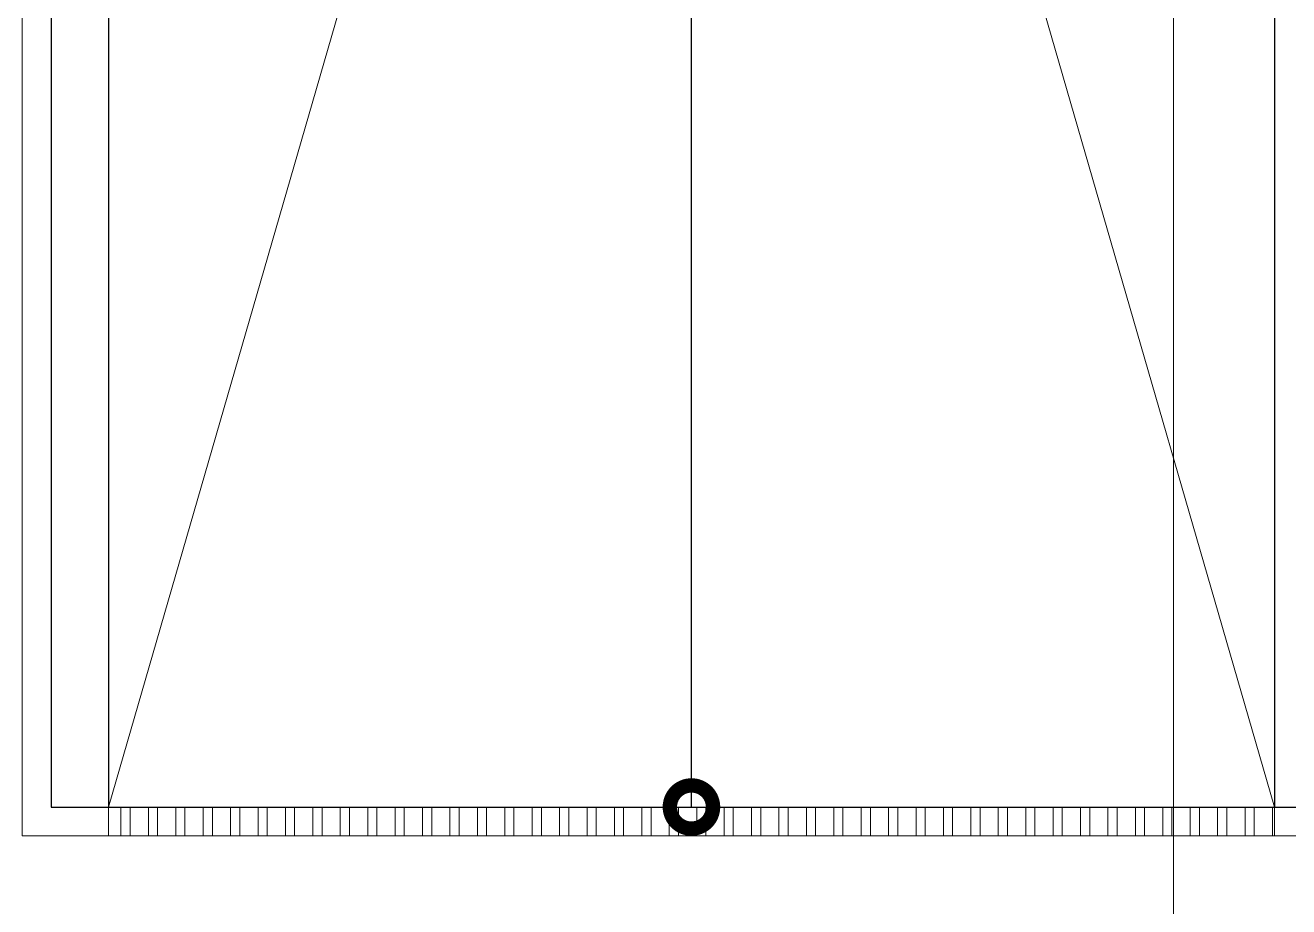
# Model space of a CAD drawing. Header units: millimetres. Extents: x 4739419 to 5837985, y 2291271 to 3446271.
# Drawn here: x 5027122 to 5031512, y 2447545 to 2450608 of the extents above; entities that cross this region are included whole.
import ezdxf

# ---------------------------------------------------------------- set-up
doc = ezdxf.new("R2010")
doc.units = ezdxf.units.MM
doc.layers.get('0').update_dxf_attribs({"color": 255})
for name, color, linetype, lineweight in [('XR-평면도$0$A-CNTL', 9, 'Continuous', 15), ('XR-평면도$0$A-ELEV-LIN2', 9, 'Continuous', 25), ('XR-평면도$0$A-ELEV-LIN3', 9, 'Continuous', 18), ('XR-평면도$0$A-XXXX-SYMB', 9, 'Continuous', 25)]:
    doc.layers.add(name, color=color, linetype=linetype, lineweight=lineweight)
pattern_1 = [(90, (4739418.8, 2291470.63), (-95.25, 0), []), (90, (4739450.55, 2291502.38), (-95.25, 0), [])]

# ---------------------------------------------------------------- blocks, each defined once
blk = doc.blocks.new('XR-평면도$0$중심선(210216)')
at = {"layer": 'XR-평면도$0$A-CNTL', "ltscale": 300}
blk.add_lwpolyline([(165000, 206000), (165000, -10000)], dxfattribs=at)
blk = doc.blocks.new('XR-평면도$0$고정식램프(5F)')
at = {"layer": 'XR-평면도$0$A-ELEV-LIN2'}
blk.add_lwpolyline([(0, 7200), (0, 200), (4450, 200), (4450, 7200)], close=True, dxfattribs=at)
for points in [[(200, 7200), (200, 200)], [(4250, 7200), (4250, 200)]]:
    blk.add_lwpolyline(points, dxfattribs=at)
at = {"layer": 'XR-평면도$0$A-ELEV-LIN3'}
blk.add_lwpolyline([(200, 200), (2225, 7200), (4250, 200)], dxfattribs=at)
at = {"layer": 'XR-평면도$0$A-XXXX-SYMB'}
blk.add_lwpolyline([(2225, 200), (2225, 7200)], dxfattribs=at)
at = {"layer": 'XR-평면도$0$A-XXXX-SYMB', "const_width": 150}
blk.add_lwpolyline([(2250, 200, -1), (2200, 200, -1)], format="xyb", close=True, dxfattribs=at)

msp = doc.modelspace()

# ---------------------------------------------------------------- hatches: boundary and pattern name
at = {"layer": 'XR-평면도$0$A-ELEV-LIN3'}
h = msp.add_hatch(dxfattribs=at)
h.set_pattern_fill('ANSI32', color=256, scale=10, angle=45)
h.set_pattern_definition([(90, (4739418.8, 2291470.63), (-95.25, 0), []), (90, (4739450.55, 2291502.38), (-95.25, 0), [])])
h.paths.add_polyline_path([(5031461.8, 2447791.2), (5031461.8, 2447891.2), (5027411.8, 2447891.2), (5027411.8, 2447791.2)])
h = msp.add_hatch(dxfattribs=at)
h.set_pattern_fill('ANSI32', color=256, scale=10, angle=45)
h.set_pattern_definition(pattern_1)
h.paths.add_polyline_path([(5031461.8, 2447791.2), (5031461.8, 2447891.2), (5027411.8, 2447891.2), (5027411.8, 2447791.2)])
h = msp.add_hatch(dxfattribs=at)
h.set_pattern_fill('ANSI32', color=256, scale=10, angle=45)
h.set_pattern_definition(pattern_1)
h.paths.add_polyline_path([(5031461.8, 2447791.2), (5031461.8, 2447891.2), (5027411.8, 2447891.2), (5027411.8, 2447791.2)])

# ---------------------------------------------------------------- linework, layer by layer
for points in [[(4976661.8, 2442491.2), (4986561.8, 2442491.2), (4986561.8, 2441891.2), (4987661.8, 2441891.2), (4987661.8, 2443391.2), (4986561.8, 2443391.2), (4986561.8, 2454891.2), (5027211.8, 2454891.2), (5027211.8, 2447891.2), (5031661.8, 2447891.2), (5031661.8, 2443391.2), (5030561.8, 2443391.2), (5030561.8, 2441891.2), (5031661.8, 2441891.2), (5031661.8, 2442491.2), (5041711.8, 2442491.2), (5041711.8, 2441891.2), (5042011.8, 2441891.2), (5042011.8, 2427191.2)], [(4976661.8, 2442491.2), (4986561.8, 2442491.2), (4986561.8, 2441891.2), (4987661.8, 2441891.2), (4987661.8, 2443391.2), (4986561.8, 2443391.2), (4986561.8, 2454891.2), (5027211.8, 2454891.2), (5027211.8, 2447891.2), (5031661.8, 2447891.2), (5031661.8, 2443391.2), (5030561.8, 2443391.2), (5030561.8, 2441891.2), (5031661.8, 2441891.2), (5031661.8, 2442491.2), (5041711.8, 2442491.2), (5041711.8, 2441891.2), (5042011.8, 2441891.2), (5042011.8, 2427191.2)], [(4976661.8, 2442491.2), (4986561.8, 2442491.2), (4986561.8, 2441891.2), (4987661.8, 2441891.2), (4987661.8, 2443391.2), (4986561.8, 2443391.2), (4986561.8, 2454891.2), (5027211.8, 2454891.2), (5027211.8, 2447891.2), (5031661.8, 2447891.2), (5031661.8, 2443391.2), (5030561.8, 2443391.2), (5030561.8, 2441891.2), (5031661.8, 2441891.2), (5031661.8, 2442491.2), (5041711.8, 2442491.2), (5041711.8, 2441891.2), (5042011.8, 2441891.2), (5042011.8, 2427191.2)], [(4975461.8, 2441791.2), (4976761.8, 2441791.2), (4976761.8, 2442391.2), (4986461.8, 2442391.2), (4986461.8, 2441791.2), (4987761.8, 2441791.2), (4987761.8, 2443491.2), (4986661.8, 2443491.2), (4986661.8, 2454791.2), (5027111.8, 2454791.2), (5027111.8, 2447791.2), (5031561.8, 2447791.2), (5031561.8, 2443491.2), (5030461.8, 2443491.2), (5030461.8, 2441791.2), (5031761.8, 2441791.2), (5031761.8, 2442391.2), (5041611.8, 2442391.2), (5041611.8, 2441791.2), (5041911.8, 2441791.2), (5041911.8, 2427291.2)], [(4975461.8, 2441791.2), (4976761.8, 2441791.2), (4976761.8, 2442391.2), (4986461.8, 2442391.2), (4986461.8, 2441791.2), (4987761.8, 2441791.2), (4987761.8, 2443491.2), (4986661.8, 2443491.2), (4986661.8, 2454791.2), (5027111.8, 2454791.2), (5027111.8, 2447791.2), (5031561.8, 2447791.2), (5031561.8, 2443491.2), (5030461.8, 2443491.2), (5030461.8, 2441791.2), (5031761.8, 2441791.2), (5031761.8, 2442391.2), (5041611.8, 2442391.2), (5041611.8, 2441791.2), (5041911.8, 2441791.2), (5041911.8, 2427291.2)], [(4975461.8, 2441791.2), (4976761.8, 2441791.2), (4976761.8, 2442391.2), (4986461.8, 2442391.2), (4986461.8, 2441791.2), (4987761.8, 2441791.2), (4987761.8, 2443491.2), (4986661.8, 2443491.2), (4986661.8, 2454791.2), (5027111.8, 2454791.2), (5027111.8, 2447791.2), (5031561.8, 2447791.2), (5031561.8, 2443491.2), (5030461.8, 2443491.2), (5030461.8, 2441791.2), (5031761.8, 2441791.2), (5031761.8, 2442391.2), (5041611.8, 2442391.2), (5041611.8, 2441791.2), (5041911.8, 2441791.2), (5041911.8, 2427291.2)], [(5027411.8, 2447891.2), (5027411.8, 2447791.2)], [(5027411.8, 2447891.2), (5027411.8, 2447791.2)], [(5027411.8, 2447891.2), (5027411.8, 2447791.2)], [(5031461.8, 2447891.2), (5031461.8, 2447791.2)], [(5031461.8, 2447891.2), (5031461.8, 2447791.2)], [(5031461.8, 2447891.2), (5031461.8, 2447791.2)]]:
    msp.add_lwpolyline(points, dxfattribs=at)

# ---------------------------------------------------------------- block references
msp.add_blockref('XR-평면도$0$고정식램프(5F)', (5027211.8, 2447691.2))
msp.add_blockref('XR-평면도$0$고정식램프(5F)', (5027211.8, 2447691.2))
msp.add_blockref('XR-평면도$0$고정식램프(5F)', (5027211.8, 2447691.2))
at = {"layer": 'XR-평면도$0$A-CNTL'}
msp.add_blockref('XR-평면도$0$중심선(210216)', (4866111.8, 2336391.2), dxfattribs=at)

doc.saveas('drawing.dxf')
